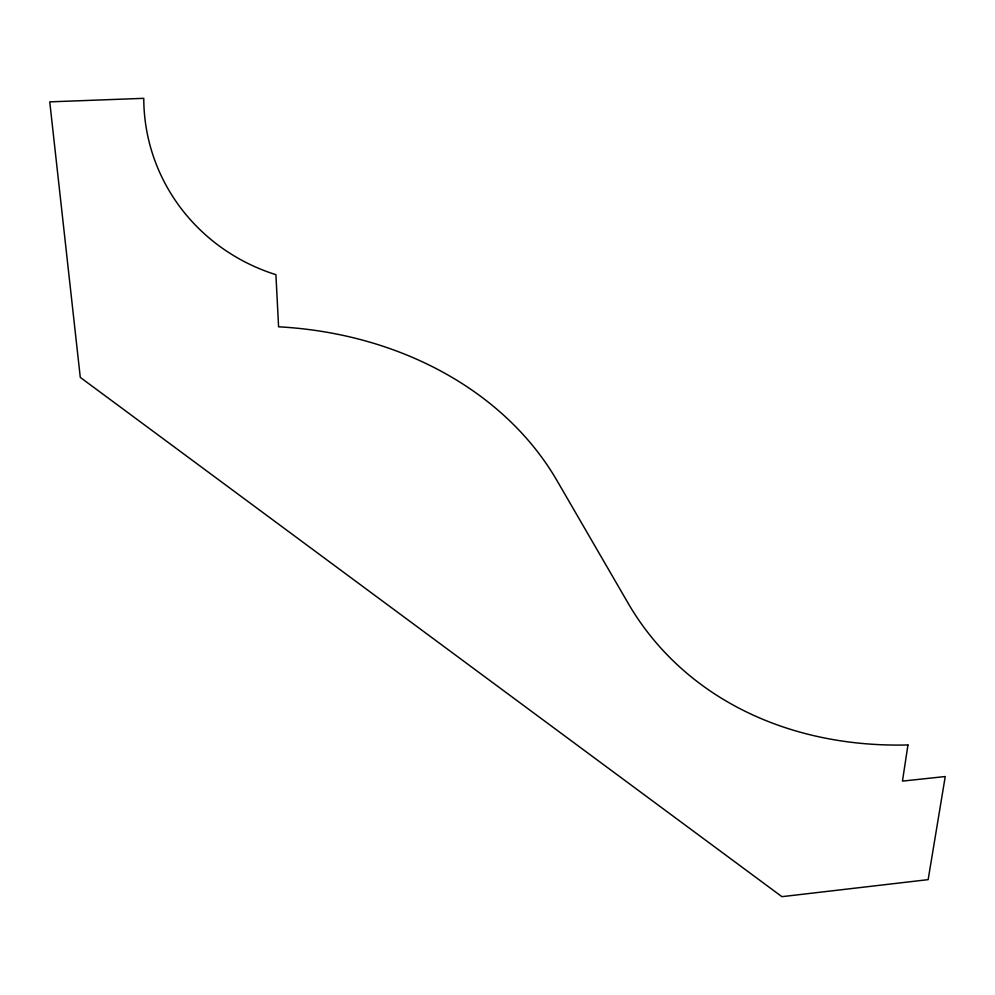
<?xml version="1.0" encoding="UTF-8"?>
<svg xmlns="http://www.w3.org/2000/svg" width="995" height="995" viewBox="0 0 995 995"><rect width="100%" height="100%" fill="white"/><g stroke="black" fill="none" stroke-linecap="round" stroke-linejoin="round"><path stroke-width="1.49" d="M907.95 744.969L902.465 781.1L945.25 776.535L928.148 879.642L781.921 896.669L80.284 377.391L49.75 101.863L143.765 98.331A193.615 187.334 -8.3 0 0 275.913 274.682L278.588 326.808A352.541 288.761 -7.2 0 1 556.976 480.573L628.007 603.02A426.395 337.293 -37.2 0 0 907.95 744.969"/></g></svg>
